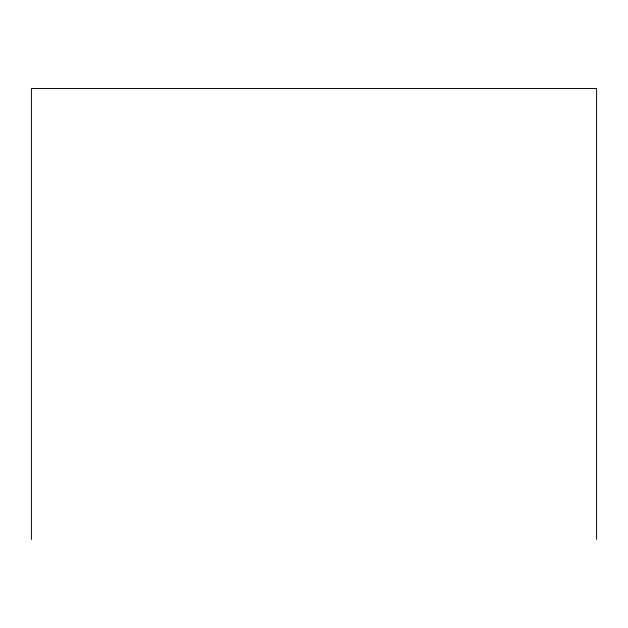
<?xml version="1.0" encoding="UTF-8"?>
<svg xmlns="http://www.w3.org/2000/svg" width="628" height="628" viewBox="0 0 628 628"><rect width="100%" height="100%" fill="white"/><g stroke="black" fill="none" stroke-linecap="round" stroke-linejoin="round"><path stroke-width="0.94" d="M596.6 539.491L596.6 88.509L31.4 88.509L31.4 539.491"/></g></svg>
